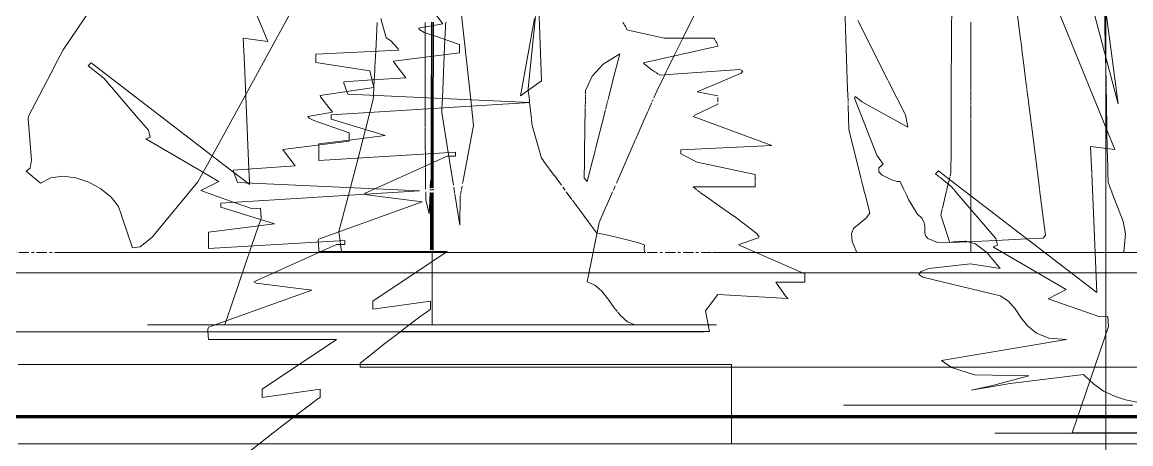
# Model space of a CAD drawing. Header units: inches. Extents: x 8252 to 9002, y -226 to 478.
# Drawn here: x 8540 to 8594, y 22.7 to 43.2 of the extents above; entities that cross this region are included whole.
import ezdxf

# ---------------------------------------------------------------- set-up
doc = ezdxf.new("R2010")
doc.units = ezdxf.units.IN
doc.header["$MEASUREMENT"] = 0
doc.linetypes.add('Grid Line 1_2_', pattern=[0.875, 0.5, -0.125, 0.125, -0.125])
for name, color, linetype, lineweight in [('A-DETL-GENF', 92, 'Continuous', 9), ('A-FLOR', 192, 'Continuous', 18), ('A-FLOR-LEVL-1', 51, 'Grid Line 1_2_', 9), ('C-TOPO', 7, 'Continuous', 9), ('C-TOPO-MAJR', 7, 'Continuous', 80)]:
    doc.layers.add(name, color=color, linetype=linetype, lineweight=lineweight)

# ---------------------------------------------------------------- blocks, each defined once
blk = doc.blocks.new('cathy 26654 - cathy 26654-1391531-Section 18')
at = {"layer": 'A-DETL-GENF'}
for p, q in [((8542.006, 41.868), (8548.323, 51.221)), ((8556.961, 50.752), (8550.903, 39.692)), ((8561.867, 39.431), (8561.347, 44.155)), ((8565.028, 43.494), (8564.667, 39.977)), ((8557.239, 41.795), (8557.313, 43.206)), ((8559.657, 43.202), (8559.657, 43.006)), ((8559.657, 42.985), (8559.657, 42.72)), ((8559.657, 42.701), (8559.657, 41.51)), ((8559.954, 42.598), (8559.955, 42.968)), ((8559.955, 43.035), (8559.956, 43.213)), ((8559.955, 42.987), (8559.955, 43.035)), ((8559.99, 43.215), (8559.991, 43.04)), ((8559.991, 43.04), (8559.991, 42.594)), ((8560.052, 42.564), (8560.054, 43.051)), ((8560.054, 43.051), (8560.054, 43.215)), ((8560.64, 42.976), (8560.613, 42.368)), ((8560.646, 43.12), (8560.64, 42.99)), ((8560.647, 43.135), (8560.674, 43.215)), ((8559.951, 41.546), (8559.953, 42.328)), ((8559.953, 42.328), (8559.954, 42.593)), ((8559.991, 42.585), (8559.992, 41.571)), ((8560.049, 41.559), (8560.052, 42.558)), ((8560.613, 42.368), (8560.581, 41.625)), ((8541.592, 41.073), (8542.006, 41.868)), ((8557.198, 41.023), (8557.239, 41.795)), ((8560.581, 41.611), (8560.489, 39.494)), ((8540.323, 38.636), (8541.585, 41.059)), ((8559.657, 41.51), (8559.657, 41.111)), ((8559.657, 41.094), (8559.657, 39.531)), ((8559.948, 40.276), (8559.95, 41.084)), ((8559.95, 41.095), (8559.951, 41.546)), ((8559.992, 41.551), (8559.992, 41.103)), ((8559.992, 41.095), (8559.993, 39.516)), ((8560.043, 39.514), (8560.049, 41.559)), ((8557.166, 40.406), (8557.189, 40.84)), ((8557.19, 40.861), (8557.197, 40.999)), ((8557.126, 39.646), (8557.146, 40.031)), ((8557.148, 40.064), (8557.166, 40.406)), ((8559.946, 39.518), (8559.948, 40.26)), ((8564.667, 39.977), (8564.676, 39.89)), ((8550.903, 39.692), (8549.269, 36.708)), ((8556.952, 38.813), (8557.115, 39.443)), ((8557.115, 39.443), (8557.126, 39.646)), ((8559.657, 39.531), (8559.657, 38.982)), ((8559.945, 39), (8559.946, 39.518)), ((8559.993, 39.516), (8559.993, 39.003)), ((8560.042, 39.039), (8560.043, 39.514)), ((8560.489, 39.494), (8560.469, 39.032)), ((8564.676, 39.89), (8564.726, 39.43)), ((8559.657, 38.961), (8559.657, 38.079)), ((8559.943, 38.174), (8559.945, 38.9)), ((8559.945, 38.907), (8559.945, 39)), ((8559.993, 39.003), (8559.994, 38.174)), ((8560.035, 36.816), (8560.042, 39.006)), ((8560.042, 39.006), (8560.042, 39.033)), ((8560.469, 39.025), (8560.459, 38.809)), ((8561.901, 39.122), (8561.867, 39.431)), ((8562.005, 38.185), (8561.901, 39.122)), ((8564.726, 39.427), (8564.737, 39.327)), ((8564.741, 39.294), (8564.826, 38.507)), ((8540.299, 38.5), (8540.323, 38.636)), ((8540.471, 36.497), (8540.299, 38.5)), ((8556.737, 37.983), (8556.952, 38.813)), ((8560.459, 38.809), (8560.772, 36.861)), ((8564.829, 38.478), (8564.861, 38.183)), ((8556.625, 37.554), (8556.737, 37.983)), ((8559.657, 38.058), (8559.657, 37.058)), ((8559.945, 36.811), (8559.943, 38.174)), ((8559.994, 38.174), (8559.99, 36.813)), ((8561.497, 35.505), (8562.005, 38.185)), ((8564.861, 38.183), (8565.32, 36.585)), ((8556.377, 36.594), (8556.625, 37.554)), ((8559.657, 37.058), (8559.658, 36.793)), ((8559.658, 36.793), (8559.66, 36.204)), ((8559.945, 36.332), (8559.945, 36.811)), ((8559.99, 36.813), (8559.989, 36.352)), ((8560.034, 36.372), (8560.035, 36.816)), ((8560.772, 36.861), (8560.8, 36.681)), ((8540.398, 36.11), (8540.471, 36.497)), ((8549.037, 36.286), (8548.831, 35.909)), ((8549.269, 36.708), (8549.038, 36.286)), ((8556.003, 35.153), (8556.377, 36.594)), ((8559.66, 36.204), (8559.66, 36.173)), ((8559.946, 35.874), (8559.945, 36.332)), ((8559.989, 36.331), (8559.986, 35.147)), ((8560.031, 35.551), (8560.034, 36.352)), ((8560.8, 36.681), (8560.885, 36.152)), ((8565.32, 36.585), (8565.429, 36.437)), ((8565.438, 36.425), (8565.94, 35.744)), ((8540.207, 35.96), (8540.398, 36.11)), ((8540.905, 35.378), (8540.207, 35.96)), ((8541.995, 35.716), (8541.404, 35.639)), ((8542.63, 35.633), (8541.995, 35.716)), ((8548.831, 35.909), (8548.576, 35.444)), ((8559.661, 36.139), (8559.661, 35.906)), ((8559.662, 35.899), (8559.669, 35.251)), ((8559.947, 35.138), (8559.946, 35.871)), ((8560.886, 36.148), (8561.007, 35.389)), ((8565.945, 35.738), (8566.291, 35.268)), ((8541.404, 35.639), (8540.905, 35.378)), ((8543.264, 35.417), (8542.63, 35.633)), ((8543.852, 35.096), (8543.264, 35.417)), ((8548.568, 35.429), (8546.355, 32.744)), ((8555.908, 34.784), (8556.003, 35.153)), ((8559.669, 35.242), (8559.671, 35.073)), ((8559.898, 35.127), (8559.91, 35.494)), ((8559.91, 35.494), (8559.909, 35.129)), ((8560.031, 35.372), (8560.031, 35.548)), ((8560.032, 35.158), (8560.031, 35.372)), ((8560.032, 35.134), (8560.032, 35.157)), ((8561.009, 35.38), (8561.025, 35.28)), ((8561.041, 35.18), (8561.053, 35.106)), ((8561.417, 35.08), (8561.444, 35.223)), ((8561.469, 35.355), (8561.48, 35.415)), ((8561.482, 35.425), (8561.496, 35.5)), ((8566.355, 35.181), (8566.472, 35.022)), ((8544.347, 34.694), (8543.852, 35.096)), ((8544.704, 34.24), (8544.347, 34.694)), ((8555.448, 33.013), (8555.907, 34.783)), ((8559.674, 34.95), (8559.688, 34.563)), ((8559.867, 34.128), (8559.891, 34.914)), ((8559.895, 35.029), (8559.896, 35.057)), ((8559.908, 34.912), (8559.906, 33.798)), ((8559.909, 35.059), (8559.909, 35.03)), ((8559.947, 35.032), (8559.947, 35.063)), ((8559.949, 33.798), (8559.947, 34.905)), ((8559.985, 34.899), (8559.983, 34.032)), ((8559.986, 35.067), (8559.986, 35.034)), ((8560.032, 35.036), (8560.032, 35.072)), ((8560.032, 34.9), (8560.032, 34.923)), ((8560.035, 33.798), (8560.032, 34.891)), ((8561.055, 35.091), (8561.059, 35.066)), ((8561.063, 35.044), (8561.069, 35.006)), ((8561.071, 34.991), (8561.085, 34.903)), ((8561.086, 34.899), (8561.092, 34.86)), ((8561.097, 34.83), (8561.339, 33.32)), ((8561.339, 33.32), (8561.351, 34.733)), ((8561.351, 34.733), (8561.365, 34.804)), ((8561.371, 34.838), (8561.379, 34.881)), ((8561.38, 34.887), (8561.399, 34.989)), ((8561.403, 35.007), (8561.412, 35.053)), ((8566.526, 34.948), (8566.797, 34.581)), ((8544.851, 33.805), (8544.704, 34.24)), ((8559.688, 34.563), (8559.838, 33.884)), ((8559.838, 33.884), (8559.867, 34.126)), ((8566.828, 34.539), (8566.941, 34.386)), ((8566.952, 34.371), (8567.04, 34.251)), ((8567.043, 34.247), (8567.374, 33.798)), ((8545.391, 32.215), (8544.853, 33.798)), ((8559.906, 33.797), (8559.903, 32.125)), ((8559.951, 32.121), (8559.949, 33.795)), ((8559.983, 33.794), (8559.98, 32.318)), ((8559.983, 34.032), (8559.983, 33.798)), ((8560.038, 32.736), (8560.035, 33.791)), ((8567.382, 33.787), (8567.616, 33.469)), ((8555.45, 33.002), (8555.504, 32.568)), ((8567.627, 33.454), (8568.01, 32.935)), ((8546.355, 32.744), (8545.761, 32.265)), ((8555.506, 32.551), (8555.527, 32.381)), ((8560.038, 32.701), (8560.038, 32.736)), ((8560.039, 32.635), (8560.038, 32.701)), ((8560.04, 32.545), (8560.039, 32.635)), ((8560.04, 32.432), (8560.04, 32.545)), ((8560.041, 32.301), (8560.04, 32.432)), ((8568.021, 32.933), (8568.153, 32.92)), ((8568.153, 32.92), (8568.471, 32.855)), ((8568.471, 32.855), (8568.897, 32.758)), ((8568.897, 32.758), (8569.364, 32.642)), ((8569.364, 32.642), (8569.805, 32.525)), ((8569.805, 32.525), (8570.151, 32.424)), ((8570.151, 32.424), (8570.337, 32.353)), ((8541.921, 32), (8542.24, 32)), ((8542.354, 32), (8541.921, 32)), ((8542.24, 32), (8543.26, 32)), ((8543.479, 32), (8542.354, 32)), ((8543.26, 32), (8544.896, 32)), ((8545.207, 32), (8543.479, 32)), ((8544.896, 32), (8547.063, 32)), ((8547.451, 32), (8545.207, 32)), ((8545.761, 32.265), (8545.391, 32.215)), ((8547.063, 32), (8549.678, 32)), ((8550.124, 32), (8547.451, 32)), ((8549.678, 32), (8551.089, 32)), ((8551.089, 32), (8550.124, 32)), ((8551.089, 32), (8552.655, 32)), ((8553.139, 32), (8551.089, 32)), ((8552.655, 32), (8554.489, 32)), ((8554.489, 32), (8553.139, 32)), ((8554.489, 32), (8555.462, 32)), ((8555.462, 32), (8554.489, 32)), ((8555.47, 32), (8555.575, 32)), ((8556.409, 32), (8555.47, 32)), ((8555.529, 32.366), (8555.569, 32.05)), ((8555.569, 32.046), (8555.575, 32)), ((8555.575, 32), (8555.911, 32)), ((8559.982, 32), (8555.575, 32)), ((8555.911, 32), (8559.903, 32)), ((8556.409, 32), (8560.65, 32)), ((8559.903, 32.046), (8559.903, 32)), ((8559.903, 32), (8559.951, 32)), ((8559.903, 32), (8559.951, 32)), ((8559.951, 32), (8559.951, 32.044)), ((8559.951, 32), (8559.982, 32)), ((8559.98, 32.318), (8559.981, 32.118)), ((8559.982, 32.038), (8559.982, 32)), ((8559.982, 32), (8560.039, 32)), ((8560.039, 32), (8559.982, 32)), ((8560.039, 32), (8559.982, 32)), ((8560.039, 32), (8560.039, 32.027)), ((8560.039, 32), (8560.65, 32)), ((8560.65, 32), (8560.039, 32)), ((8560.04, 32.156), (8560.041, 32.301)), ((8560.04, 32.112), (8560.04, 32.156)), ((8560.65, 32), (8567.834, 32)), ((8567.834, 32), (8560.65, 32)), ((8560.65, 32), (8567.386, 32)), ((8567.386, 32), (8567.834, 32)), ((8567.834, 32), (8570.33, 32)), ((8567.834, 32), (8570.33, 32)), ((8570.33, 32), (8567.834, 32)), ((8570.329, 32.282), (8570.328, 32.235)), ((8570.328, 32.235), (8570.328, 32.181)), ((8570.328, 32.181), (8570.328, 32.123)), ((8570.328, 32.123), (8570.329, 32.062)), ((8570.332, 32.322), (8570.329, 32.282)), ((8570.329, 32.062), (8570.33, 32)), ((8570.33, 32), (8570.399, 32)), ((8570.33, 32), (8570.399, 32)), ((8570.337, 32.353), (8570.332, 32.322))]:
    blk.add_line(p, q, dxfattribs=at)
blk = doc.blocks.new('jay 23630 - jay 23630-1391547-Section 18')
at = {"layer": 'A-DETL-GENF'}
for p, q in [((8580.125, 42.942), (8579.857, 50.53)), ((8592.745, 44.343), (8592.773, 42.925)), ((8585.312, 44.125), (8585.303, 42.558)), ((8588.66, 42.393), (8588.448, 44.058)), ((8580.232, 39.918), (8580.127, 42.908)), ((8586.241, 43.215), (8586.241, 39.887)), ((8586.241, 43.215), (8586.241, 39.887)), ((8592.773, 42.914), (8592.8, 41.542)), ((8585.303, 42.555), (8585.287, 39.861)), ((8588.686, 42.191), (8588.66, 42.391)), ((8588.716, 41.953), (8588.688, 42.172)), ((8588.724, 41.89), (8588.716, 41.953)), ((8588.852, 40.881), (8588.726, 41.872)), ((8592.8, 41.542), (8592.825, 40.299)), ((8588.889, 40.592), (8588.855, 40.861)), ((8588.939, 40.197), (8588.89, 40.581)), ((8588.965, 39.997), (8588.94, 40.195)), ((8588.969, 39.962), (8588.966, 39.985)), ((8592.825, 40.282), (8592.829, 40.067)), ((8592.83, 40.026), (8592.843, 39.385)), ((8580.239, 39.723), (8580.233, 39.897)), ((8580.253, 39.347), (8580.24, 39.701)), ((8585.287, 39.831), (8585.285, 39.365)), ((8586.241, 39.856), (8586.241, 39.382)), ((8586.241, 39.856), (8586.241, 39.382)), ((8589.044, 39.373), (8588.974, 39.927)), ((8580.256, 39.249), (8580.254, 39.296)), ((8580.282, 38.522), (8580.258, 39.195)), ((8585.284, 39.185), (8585.278, 38.142)), ((8585.285, 39.347), (8585.284, 39.205)), ((8586.241, 39.35), (8586.241, 39.262)), ((8586.241, 39.35), (8586.241, 39.262)), ((8586.241, 39.256), (8586.241, 39.201)), ((8586.241, 39.256), (8586.241, 39.201)), ((8586.241, 39.179), (8586.241, 38.507)), ((8586.241, 39.179), (8586.241, 38.507)), ((8589.05, 39.329), (8589.046, 39.356)), ((8589.193, 38.204), (8589.051, 39.321)), ((8592.843, 39.365), (8592.844, 39.333)), ((8592.844, 39.331), (8592.871, 37.965)), ((8580.298, 38.047), (8580.282, 38.507)), ((8586.241, 38.477), (8586.241, 38.04)), ((8586.241, 38.477), (8586.241, 38.04)), ((8580.303, 37.923), (8580.299, 38.038)), ((8580.749, 36.152), (8580.303, 37.923)), ((8585.278, 38.13), (8585.271, 36.904)), ((8586.241, 38.027), (8586.241, 37.901)), ((8586.241, 38.027), (8586.241, 36.439)), ((8586.241, 37.883), (8586.241, 36.439)), ((8589.453, 36.161), (8589.193, 38.2)), ((8592.871, 37.965), (8592.888, 37.056)), ((8585.271, 36.897), (8585.265, 35.958)), ((8592.888, 37.056), (8592.906, 36.174)), ((8586.241, 36.43), (8586.241, 36.367)), ((8586.241, 36.43), (8586.241, 36.046)), ((8586.241, 36.367), (8586.241, 36.046)), ((8580.891, 35.589), (8580.751, 36.145)), ((8585.215, 35.669), (8585.19, 35.563)), ((8585.265, 35.875), (8585.225, 35.707)), ((8585.265, 35.94), (8585.265, 35.875)), ((8586.241, 36.037), (8586.241, 35.941)), ((8586.241, 36.037), (8586.241, 35.941)), ((8586.241, 35.922), (8586.241, 35.78)), ((8586.241, 35.922), (8586.241, 35.78)), ((8586.241, 35.774), (8586.241, 35.713)), ((8586.241, 35.774), (8586.241, 35.713)), ((8586.241, 35.695), (8586.241, 35.579)), ((8586.241, 35.695), (8586.241, 35.081)), ((8589.457, 36.126), (8589.454, 36.152)), ((8589.499, 35.799), (8589.459, 36.113)), ((8589.589, 35.091), (8589.501, 35.78)), ((8592.906, 36.152), (8592.909, 36.03)), ((8592.909, 36.013), (8592.911, 35.89)), ((8592.912, 35.868), (8592.921, 35.416)), ((8581.023, 35.066), (8580.899, 35.557)), ((8585.133, 35.325), (8585.074, 35.078)), ((8585.19, 35.563), (8585.133, 35.325)), ((8586.241, 35.579), (8586.241, 35.081)), ((8592.921, 35.416), (8593.078, 35.011)), ((8581.064, 34.9), (8581.027, 35.051)), ((8581.31, 33.925), (8581.07, 34.879)), ((8585.054, 34.995), (8584.85, 34.147)), ((8585.069, 35.06), (8585.062, 35.031)), ((8586.241, 35.063), (8586.241, 34.879)), ((8586.241, 35.062), (8586.241, 34.879)), ((8586.241, 34.877), (8586.241, 34.755)), ((8586.241, 34.877), (8586.241, 34.755)), ((8586.241, 34.755), (8586.241, 34.1)), ((8586.241, 34.755), (8586.241, 34.1)), ((8589.83, 33.197), (8589.591, 35.07)), ((8593.085, 34.993), (8593.125, 34.89)), ((8593.128, 34.884), (8593.664, 33.503)), ((8584.845, 34.126), (8584.77, 33.811)), ((8586.241, 34.086), (8586.241, 33.84)), ((8586.241, 34.086), (8586.241, 32.525)), ((8580.526, 33.165), (8581.167, 33.693)), ((8581.177, 33.709), (8581.31, 33.925)), ((8584.77, 33.811), (8585.166, 32.622)), ((8586.241, 33.84), (8586.241, 33.109)), ((8593.664, 33.503), (8593.766, 32.895)), ((8580.419, 32.903), (8580.524, 33.159)), ((8586.241, 33.109), (8586.241, 32.469)), ((8589.875, 32.841), (8589.831, 33.19)), ((8580.452, 32.539), (8580.419, 32.903)), ((8580.453, 32.529), (8580.683, 32)), ((8585.168, 32.616), (8585.211, 32.488)), ((8585.214, 32.477), (8586.066, 32.517)), ((8586.066, 32.517), (8587.473, 32.583)), ((8586.241, 32.517), (8586.241, 32.469)), ((8586.241, 32.469), (8586.241, 32.38)), ((8586.241, 32.469), (8586.241, 32)), ((8587.473, 32.583), (8588.972, 32.654)), ((8588.972, 32.654), (8589.765, 32.692)), ((8589.765, 32.692), (8589.875, 32.841)), ((8593.766, 32.895), (8593.685, 32.013)), ((8573.65, 32), (8575.763, 32)), ((8573.65, 32), (8574.01, 32)), ((8574.01, 32), (8575.034, 32)), ((8575.034, 32), (8575.763, 32)), ((8575.763, 32), (8575.872, 32)), ((8575.763, 32), (8587.02, 32)), ((8587.02, 32), (8580.683, 32)), ((8586.241, 32.362), (8586.241, 32)), ((8587.781, 32), (8587.02, 32)), ((8587.02, 32), (8587.256, 32)), ((8587.781, 32), (8587.256, 32)), ((8589.822, 32), (8587.781, 32)), ((8589.822, 32), (8587.781, 32)), ((8592.289, 32), (8589.822, 32)), ((8592.289, 32), (8589.822, 32)), ((8600.861, 32), (8592.289, 32)), ((8593.684, 32), (8592.289, 32))]:
    blk.add_line(p, q, dxfattribs=at)
blk = doc.blocks.new('lupin 26755 - lupin 26755-V5-Section 18')
at = {"layer": 'A-DETL-GENF'}
for p, q in [((8551.976, 42.28), (8545.553, 58.002)), ((8575.127, 48.415), (8572.203, 42.443)), ((8565.322, 40.352), (8565.174, 44.504)), ((8564.287, 39.626), (8564.973, 43.399)), ((8559.984, 43.214), (8559.984, 43.039)), ((8559.984, 43.039), (8559.984, 43.214)), ((8559.984, 43.039), (8559.984, 43.214)), ((8559.984, 43.039), (8559.984, 43.214)), ((8559.984, 42.594), (8559.984, 43.039)), ((8559.984, 42.594), (8559.984, 43.039)), ((8559.984, 43.039), (8559.984, 42.594)), ((8559.984, 42.594), (8559.984, 43.039)), ((8550.789, 42.428), (8551.976, 42.28)), ((8550.841, 41.177), (8550.789, 42.428)), ((8559.984, 42.587), (8559.984, 41.55)), ((8559.984, 41.55), (8559.984, 42.587)), ((8559.984, 41.55), (8559.984, 42.587)), ((8559.984, 42.28), (8559.984, 42.587)), ((8559.984, 42.428), (8559.984, 42.336)), ((8559.984, 41.55), (8559.984, 42.428)), ((8559.984, 42.336), (8559.984, 42.28)), ((8572.203, 42.443), (8571.783, 41.584)), ((8559.984, 41.55), (8559.984, 41.673)), ((8559.984, 41.55), (8559.984, 41.673)), ((8568.327, 41.166), (8569.128, 41.673)), ((8568.766, 40.252), (8569.128, 41.673)), ((8543.226, 41.094), (8543.374, 41.242)), ((8543.987, 40.484), (8543.226, 41.094)), ((8543.374, 41.242), (8550.324, 35.896)), ((8551.055, 36.058), (8550.841, 41.175)), ((8559.984, 41.099), (8559.984, 41.55)), ((8559.984, 41.099), (8559.984, 41.55)), ((8559.984, 41.55), (8559.984, 41.099)), ((8559.984, 41.166), (8559.984, 41.55)), ((8559.984, 41.099), (8559.984, 41.55)), ((8559.984, 39.517), (8559.984, 41.55)), ((8559.984, 41.242), (8559.984, 39.517)), ((8559.984, 41.099), (8559.984, 41.242)), ((8559.984, 41.162), (8559.984, 41.099)), ((8559.984, 39.611), (8559.984, 41.095)), ((8559.984, 40.352), (8559.984, 41.095)), ((8559.984, 41.095), (8559.984, 39.852)), ((8559.984, 41.095), (8559.984, 40.583)), ((8559.984, 39.517), (8559.984, 41.095)), ((8559.984, 40.484), (8559.984, 41.094)), ((8568.327, 41.166), (8567.787, 40.583)), ((8571.773, 41.564), (8571.441, 40.885)), ((8559.984, 40.583), (8559.984, 39.898)), ((8567.787, 40.583), (8567.487, 39.948)), ((8571.324, 40.646), (8570.935, 39.852)), ((8571.429, 40.861), (8571.324, 40.646)), ((8545.686, 38.507), (8543.987, 40.484)), ((8559.984, 39.517), (8559.984, 40.484)), ((8559.984, 39.611), (8559.984, 40.352)), ((8564.296, 39.619), (8565.322, 40.352)), ((8568.562, 39.447), (8568.764, 40.242)), ((8559.984, 39.898), (8559.984, 39.517)), ((8559.984, 39.852), (8559.984, 39.517)), ((8559.984, 39.002), (8559.984, 39.517)), ((8559.984, 39.517), (8559.984, 39.002)), ((8559.984, 39.517), (8559.984, 39.002)), ((8559.984, 39.002), (8559.984, 39.517)), ((8559.984, 39.517), (8559.984, 39.002)), ((8559.984, 39.002), (8559.984, 39.517)), ((8567.458, 39.591), (8567.456, 39.404)), ((8567.46, 39.674), (8567.459, 39.627)), ((8567.463, 39.898), (8567.46, 39.729)), ((8567.483, 39.942), (8567.463, 39.898)), ((8570.761, 39.455), (8570.7, 39.318)), ((8570.935, 39.852), (8570.795, 39.533)), ((8559.984, 39.002), (8559.984, 36.813)), ((8559.984, 39.002), (8559.984, 36.813)), ((8559.984, 36.813), (8559.984, 39.002)), ((8559.984, 36.813), (8559.984, 39.002)), ((8559.984, 39.002), (8559.984, 36.813)), ((8559.984, 37.95), (8559.984, 39.002)), ((8567.45, 39.035), (8567.418, 36.908)), ((8567.452, 39.14), (8567.451, 39.081)), ((8567.454, 39.285), (8567.452, 39.148)), ((8567.455, 39.37), (8567.454, 39.308)), ((8567.454, 39.308), (8567.454, 39.285)), ((8568.387, 38.759), (8568.432, 38.938)), ((8568.448, 39), (8568.468, 39.08)), ((8568.471, 39.09), (8568.519, 39.279)), ((8568.527, 39.311), (8568.549, 39.398)), ((8570.542, 38.957), (8570.488, 38.834)), ((8570.678, 39.267), (8570.549, 38.973)), ((8546.164, 37.95), (8545.699, 38.491)), ((8567.951, 37.047), (8568.384, 38.75)), ((8570.484, 38.824), (8569.901, 37.496)), ((8546.246, 37.618), (8546.164, 37.95)), ((8559.984, 37.618), (8559.984, 37.95)), ((8546.044, 37.535), (8546.246, 37.618)), ((8549.603, 35.458), (8546.044, 37.535)), ((8559.984, 37.535), (8559.984, 37.618)), ((8559.984, 36.813), (8559.984, 37.535)), ((8569.889, 37.47), (8568.968, 35.371)), ((8559.984, 36.35), (8559.984, 36.813)), ((8559.984, 36.813), (8559.984, 36.35)), ((8559.984, 36.813), (8559.984, 36.35)), ((8559.984, 36.35), (8559.984, 36.813)), ((8559.984, 36.813), (8559.984, 36.35)), ((8559.984, 36.35), (8559.984, 36.813)), ((8567.418, 36.89), (8567.407, 36.171)), ((8567.724, 36.153), (8567.942, 37.013)), ((8559.984, 36.328), (8559.984, 35.147)), ((8559.984, 36.328), (8559.984, 35.607)), ((8559.984, 35.458), (8559.984, 36.328)), ((8559.984, 35.31), (8559.984, 36.328)), ((8559.984, 36.328), (8559.984, 35.31)), ((8559.984, 35.458), (8559.984, 36.328)), ((8550.324, 35.896), (8550.839, 35.5)), ((8551.083, 35.377), (8551.055, 36.058)), ((8567.403, 35.91), (8567.399, 35.62)), ((8567.406, 36.101), (8567.403, 35.917)), ((8567.407, 36.152), (8567.406, 36.109)), ((8567.547, 35.458), (8567.656, 35.886)), ((8567.657, 35.89), (8567.701, 36.065)), ((8567.705, 36.079), (8567.723, 36.152)), ((8548.713, 35.013), (8549.603, 35.458)), ((8550.841, 35.498), (8550.994, 35.381)), ((8550.994, 35.381), (8551.086, 35.31)), ((8551.086, 35.31), (8551.083, 35.377)), ((8559.984, 35.607), (8559.984, 35.458)), ((8559.984, 35.147), (8559.984, 35.458)), ((8567.399, 35.607), (8567.547, 35.458)), ((8568.914, 35.247), (8568.818, 35.029)), ((8550.347, 34.437), (8548.713, 35.013)), ((8559.984, 35.067), (8559.984, 35.034)), ((8559.984, 35.034), (8559.984, 35.067)), ((8559.984, 34.899), (8559.984, 33.798)), ((8559.984, 34.124), (8559.984, 34.899)), ((8568.782, 34.948), (8568.481, 34.261)), ((8551.234, 34.124), (8550.347, 34.437)), ((8551.627, 34.148), (8551.234, 34.124)), ((8551.657, 33.66), (8551.627, 34.148)), ((8559.984, 33.66), (8559.984, 34.148)), ((8559.984, 34.148), (8559.984, 34.124)), ((8568.474, 34.245), (8568.124, 33.448)), ((8551.531, 33.291), (8551.636, 33.597)), ((8551.636, 33.597), (8551.657, 33.66)), ((8559.984, 33.794), (8559.984, 33.448)), ((8559.984, 33.284), (8559.984, 33.66)), ((8551.194, 32.307), (8551.531, 33.291)), ((8559.984, 33.448), (8559.984, 32.117)), ((8559.984, 32.117), (8559.984, 33.284)), ((8568.124, 33.448), (8567.547, 30.565)), ((8549.946, 28.66), (8551.194, 32.307)), ((8559.984, 31.556), (8559.984, 32.046)), ((8559.984, 32.038), (8559.984, 31.556)), ((8559.984, 31.556), (8559.984, 30.565)), ((8559.984, 28.48), (8559.984, 31.556)), ((8559.984, 30.565), (8559.984, 30.409)), ((8559.984, 30.409), (8559.984, 30.109)), ((8567.547, 30.565), (8567.923, 30.409)), ((8567.923, 30.409), (8568.256, 30.109)), ((8559.984, 30.109), (8559.984, 29.721)), ((8559.984, 29.721), (8559.984, 29.455)), ((8568.256, 30.109), (8568.552, 29.735)), ((8568.564, 29.721), (8568.863, 29.304)), ((8559.984, 29.438), (8559.984, 29.391)), ((8559.984, 29.375), (8559.984, 29.323)), ((8559.984, 29.304), (8559.984, 29.243)), ((8559.984, 29.224), (8559.984, 29.159)), ((8568.863, 29.304), (8568.909, 29.247)), ((8568.926, 29.225), (8569.007, 29.123)), ((8549.885, 28.48), (8549.946, 28.66)), ((8559.984, 29.151), (8559.984, 29.089)), ((8559.984, 29.079), (8559.984, 28.919)), ((8559.984, 28.917), (8559.984, 28.825)), ((8569.034, 29.089), (8569.17, 28.919)), ((8569.171, 28.917), (8569.505, 28.616)), ((8546.127, 28.461), (8546.494, 28.461)), ((8546.494, 28.461), (8547.537, 28.461)), ((8547.537, 28.461), (8549.041, 28.461)), ((8549.041, 28.461), (8549.174, 28.461)), ((8549.174, 28.461), (8549.394, 28.461)), ((8549.394, 28.461), (8551.32, 28.461)), ((8558.877, 28.471), (8549.885, 28.48)), ((8551.32, 28.461), (8553.893, 28.461)), ((8553.893, 28.461), (8556.809, 28.461)), ((8556.809, 28.461), (8558.863, 28.461)), ((8558.863, 28.461), (8559.984, 28.461)), ((8569.881, 28.461), (8558.877, 28.471)), ((8559.984, 28.461), (8559.984, 28.48)), ((8559.984, 28.461), (8563.159, 28.461)), ((8563.159, 28.461), (8566.074, 28.461)), ((8566.074, 28.461), (8568.647, 28.461)), ((8568.647, 28.461), (8570.794, 28.461)), ((8569.505, 28.616), (8569.881, 28.461)), ((8570.794, 28.461), (8570.926, 28.461)), ((8570.926, 28.461), (8572.43, 28.461)), ((8572.43, 28.461), (8573.446, 28.461)), ((8573.446, 28.461), (8573.474, 28.461)), ((8573.474, 28.461), (8573.84, 28.461))]:
    blk.add_line(p, q, dxfattribs=at)
blk = doc.blocks.new('hydrangea 26752 - hydrangea 26752-V6-Section 18')
at = {"layer": 'A-DETL-GENF'}
for p, q in [((8580.728, 43.296), (8582.201, 40.382)), ((8582.212, 40.361), (8583.053, 38.697)), ((8580.609, 39.591), (8580.562, 39.518)), ((8580.562, 39.518), (8581.663, 36.741)), ((8580.937, 39.331), (8580.609, 39.591)), ((8583.169, 38.105), (8580.956, 39.316)), ((8583.053, 38.697), (8583.169, 38.105)), ((8581.663, 36.741), (8581.969, 36.301)), ((8581.969, 36.301), (8581.762, 36.113)), ((8581.762, 36.113), (8581.762, 35.931)), ((8581.762, 35.931), (8581.911, 35.763)), ((8581.911, 35.763), (8582.414, 35.514)), ((8582.414, 35.514), (8582.648, 35.454)), ((8582.648, 35.454), (8582.792, 35.449)), ((8582.792, 35.449), (8582.898, 35.225)), ((8582.898, 35.225), (8582.969, 35.072)), ((8582.977, 35.055), (8582.989, 35.028)), ((8583.005, 34.995), (8583.098, 34.797)), ((8583.098, 34.797), (8583.205, 34.581)), ((8583.205, 34.581), (8583.326, 34.357)), ((8583.326, 34.357), (8583.47, 34.117)), ((8583.47, 34.117), (8583.642, 33.856)), ((8583.642, 33.856), (8583.845, 33.673)), ((8583.845, 33.673), (8583.951, 33.481)), ((8583.951, 33.481), (8583.991, 33.289)), ((8583.991, 33.289), (8583.998, 33.104)), ((8583.998, 33.104), (8584.003, 32.957)), ((8584.003, 32.936), (8584.04, 32.792)), ((8584.04, 32.792), (8584.138, 32.68)), ((8584.138, 32.68), (8584.616, 32.48)), ((8584.616, 32.48), (8585.064, 32.468)), ((8585.064, 32.468), (8585.504, 32.527)), ((8585.504, 32.527), (8585.962, 32.546)), ((8585.978, 32.541), (8586.459, 32.408)), ((8586.459, 32.408), (8587.02, 32.001)), ((8587.02, 32.001), (8587.668, 31.209)), ((8586.215, 31.444), (8584.187, 31.214)), ((8587.668, 31.209), (8586.215, 31.444)), ((8583.812, 31.065), (8583.697, 30.915)), ((8583.697, 30.915), (8583.897, 30.797)), ((8584.187, 31.214), (8583.812, 31.065)), ((8583.897, 30.797), (8587.668, 29.886)), ((8587.668, 29.886), (8588.08, 29.623)), ((8588.08, 29.623), (8588.393, 29.253)), ((8588.393, 29.253), (8588.677, 28.832)), ((8588.677, 28.832), (8589, 28.416)), ((8589, 28.416), (8589.433, 28.061)), ((8590.903, 27.753), (8584.8, 26.724)), ((8589.433, 28.061), (8590.044, 27.821)), ((8590.044, 27.821), (8590.903, 27.753)), ((8584.8, 26.724), (8585.294, 26.391)), ((8585.294, 26.391), (8586.415, 26.035)), ((8586.415, 26.035), (8589.065, 25.989)), ((8589.065, 25.989), (8587.231, 25.504)), ((8588.148, 25.611), (8591.727, 26.055)), ((8591.727, 26.055), (8592.04, 25.753)), ((8586.779, 25.401), (8586.271, 25.29)), ((8586.534, 25.328), (8587.207, 25.446)), ((8587.231, 25.504), (8586.779, 25.401)), ((8587.207, 25.446), (8588.148, 25.611)), ((8592.04, 25.753), (8592.207, 25.592)), ((8592.207, 25.592), (8592.709, 25.243)), ((8586.271, 25.29), (8586.534, 25.328)), ((8592.709, 25.243), (8593.231, 24.991)), ((8593.231, 24.991), (8593.769, 24.817)), ((8580.031, 24.562), (8580.515, 24.562)), ((8580.515, 24.562), (8581.893, 24.562)), ((8581.893, 24.562), (8584.054, 24.562)), ((8584.054, 24.562), (8586.889, 24.562)), ((8586.889, 24.562), (8590.286, 24.562)), ((8590.286, 24.562), (8591.633, 24.562)), ((8591.633, 24.562), (8594.137, 24.562)), ((8593.769, 24.817), (8594.318, 24.7))]:
    blk.add_line(p, q, dxfattribs=at)
blk = doc.blocks.new('fountain grass 26747 - fountain grass 26747-1770214-Section 18')
at = {"layer": 'A-DETL-GENF'}
for p, q in [((8560.518, 43.128), (8560.104, 43.664)), ((8559.309, 42.927), (8560.518, 43.128)), ((8559.389, 42.844), (8559.337, 42.898)), ((8559.602, 42.72), (8559.389, 42.844)), ((8560.085, 42.552), (8559.602, 42.72)), ((8561.324, 42.121), (8560.098, 42.548)), ((8558.1, 41.315), (8561.324, 41.718)), ((8561.324, 41.718), (8561.324, 42.121)), ((8558.126, 41.259), (8558.1, 41.315)), ((8558.704, 40.509), (8558.126, 41.259)), ((8555.682, 40.307), (8557.059, 40.399)), ((8555.693, 40.236), (8555.682, 40.307)), ((8555.836, 39.836), (8555.693, 40.236)), ((8557.059, 40.399), (8558.704, 40.509)), ((8555.883, 39.703), (8555.836, 39.836)), ((8564.749, 39.3), (8555.883, 39.703)), ((8555.077, 38.695), (8564.749, 39.3)), ((8555.077, 38.494), (8555.077, 38.695)), ((8557.697, 37.688), (8555.077, 38.494)), ((8554.473, 37.285), (8555.94, 37.469)), ((8554.473, 37.235), (8554.473, 37.285)), ((8555.94, 37.469), (8557.697, 37.688)), ((8554.473, 36.479), (8554.473, 37.235)), ((8561.122, 36.882), (8554.473, 36.479)), ((8561.122, 36.681), (8561.122, 36.882)), ((8557.204, 35.099), (8560.719, 36.681)), ((8560.719, 36.681), (8561.122, 36.681)), ((8556.689, 34.867), (8557.204, 35.099)), ((8556.744, 34.837), (8556.689, 34.867)), ((8556.803, 34.803), (8556.744, 34.837)), ((8559.51, 34.464), (8556.803, 34.803)), ((8554.493, 32.658), (8559.51, 34.464)), ((8554.442, 32.542), (8554.451, 32.621)), ((8554.443, 32.504), (8554.442, 32.542)), ((8554.444, 32.433), (8554.443, 32.504)), ((8554.451, 32.311), (8554.444, 32.433)), ((8554.451, 32.621), (8554.473, 32.651)), ((8554.461, 32.194), (8554.451, 32.311)), ((8554.469, 32.1), (8554.461, 32.194)), ((8554.473, 32.046), (8554.469, 32.1)), ((8554.592, 32.046), (8554.473, 32.046)), ((8560.719, 32.046), (8554.592, 32.046)), ((8557.092, 29.628), (8560.719, 32.046)), ((8557.092, 29.225), (8557.092, 29.628)), ((8559.913, 29.628), (8557.092, 29.225)), ((8559.758, 29.126), (8559.913, 29.225)), ((8559.913, 29.225), (8559.913, 29.628)), ((8558.873, 28.468), (8559.391, 28.858)), ((8559.391, 28.858), (8559.758, 29.126)), ((8558.263, 28.002), (8558.873, 28.468)), ((8557.623, 27.505), (8558.263, 28.002)), ((8556.488, 26.606), (8557.011, 27.025)), ((8557.011, 27.025), (8557.623, 27.505)), ((8556.488, 26.404), (8556.488, 26.606)), ((8585.269, 26.407), (8556.488, 26.404)), ((8559.469, 26.404), (8560.497, 26.404)), ((8560.497, 26.404), (8563.422, 26.404)), ((8563.422, 26.404), (8568.012, 26.404)), ((8568.012, 26.404), (8574.032, 26.404)), ((8574.032, 26.404), (8581.248, 26.404)), ((8581.248, 26.404), (8585.273, 26.404)), ((8592.264, 26.408), (8585.269, 26.407)), ((8585.273, 26.404), (8589.425, 26.404)), ((8589.425, 26.404), (8592.263, 26.404)), ((8592.263, 26.404), (8592.494, 26.404)), ((8592.495, 26.408), (8592.264, 26.408)), ((8604.843, 26.409), (8592.496, 26.408)), ((8592.496, 26.404), (8598.329, 26.404))]:
    blk.add_line(p, q, dxfattribs=at)
blk = doc.blocks.new('fountain grass 26747 - fountain grass 26747-V9-Section 18')
at = {"layer": 'A-DETL-GENF'}
for p, q in [((8569.28, 43.194), (8569.326, 43.129)), ((8569.326, 43.129), (8569.345, 43.099)), ((8569.354, 43.084), (8569.407, 43.001)), ((8569.407, 43.001), (8569.461, 42.902)), ((8569.461, 42.902), (8569.481, 42.846)), ((8569.481, 42.846), (8569.623, 42.806)), ((8569.623, 42.806), (8571.294, 42.443)), ((8571.294, 42.443), (8573.712, 42.443)), ((8573.712, 42.443), (8573.743, 42.403)), ((8573.743, 42.403), (8573.78, 42.345)), ((8573.78, 42.345), (8573.818, 42.277)), ((8573.818, 42.277), (8573.854, 42.206)), ((8573.854, 42.206), (8573.885, 42.138)), ((8573.885, 42.138), (8573.906, 42.081)), ((8573.914, 42.04), (8570.287, 41.234)), ((8573.906, 42.081), (8573.914, 42.04)), ((8570.287, 41.234), (8570.321, 41.186)), ((8570.321, 41.186), (8570.411, 41.107)), ((8570.411, 41.107), (8570.54, 41.009)), ((8570.54, 41.009), (8570.691, 40.901)), ((8570.691, 40.901), (8570.845, 40.795)), ((8570.845, 40.795), (8570.901, 40.757)), ((8570.916, 40.747), (8570.985, 40.701)), ((8570.985, 40.701), (8571.093, 40.63)), ((8571.093, 40.63), (8571.741, 40.675)), ((8571.741, 40.675), (8574.985, 40.912)), ((8575.02, 40.717), (8572.906, 39.824)), ((8574.985, 40.912), (8575.122, 40.831)), ((8575.122, 40.831), (8575.023, 40.718)), ((8572.906, 39.824), (8573.914, 39.622)), ((8573.914, 39.537), (8573.914, 39.328)), ((8573.914, 39.219), (8572.754, 38.666)), ((8573.914, 39.248), (8573.914, 39.219)), ((8572.727, 38.638), (8572.705, 38.615)), ((8572.705, 38.615), (8576.533, 37.204)), ((8576.533, 37.204), (8572.1, 37.003)), ((8572.1, 37.003), (8572.1, 36.801)), ((8572.1, 36.801), (8572.906, 36.398)), ((8572.906, 36.398), (8575.727, 35.794)), ((8575.727, 35.794), (8575.727, 35.448)), ((8572.705, 35.189), (8572.886, 35.042)), ((8575.727, 35.189), (8572.705, 35.189)), ((8575.727, 35.424), (8575.727, 35.189)), ((8572.922, 35.016), (8573.032, 34.937)), ((8573.052, 34.924), (8573.354, 34.707)), ((8573.354, 34.707), (8573.992, 34.258)), ((8573.992, 34.258), (8574.685, 33.767)), ((8574.699, 33.757), (8575.769, 32.951)), ((8575.893, 32.706), (8574.98, 32.405)), ((8575.769, 32.951), (8575.928, 32.771)), ((8575.928, 32.771), (8575.893, 32.706)), ((8574.98, 32.405), (8574.921, 32.368)), ((8574.921, 32.368), (8578.145, 30.958)), ((8578.145, 30.958), (8578.145, 30.555)), ((8576.734, 30.555), (8577.22, 29.853)), ((8578.145, 30.555), (8576.734, 30.555)), ((8573.914, 29.95), (8573.309, 29.145)), ((8577.339, 29.749), (8573.914, 29.95)), ((8577.22, 29.853), (8577.331, 29.756)), ((8573.309, 29.145), (8573.511, 28.137)), ((8549.061, 28.135), (8492.511, 28.129)), ((8534.352, 28.129), (8543.256, 28.129)), ((8543.256, 28.129), (8549.061, 28.129)), ((8558.438, 28.136), (8549.061, 28.135)), ((8549.061, 28.129), (8551.433, 28.129)), ((8551.433, 28.129), (8558.43, 28.129)), ((8558.43, 28.129), (8558.649, 28.129)), ((8573.511, 28.137), (8558.438, 28.136)), ((8558.649, 28.129), (8564.669, 28.129)), ((8564.669, 28.129), (8569.259, 28.129)), ((8569.259, 28.129), (8572.185, 28.129)), ((8572.185, 28.129), (8573.212, 28.129))]:
    blk.add_line(p, q, dxfattribs=at)
blk = doc.blocks.new('lupin 26755 - lupin 26755-1778493-Section 18')
at = {"layer": 'A-DETL-GENF'}
for p, q in [((8593.409, 39.234), (8591.481, 54.064)), ((8593.261, 37.009), (8586.838, 52.732)), ((8590.711, 49.459), (8593.409, 39.234)), ((8592.116, 36.152), (8592.074, 37.158)), ((8592.074, 37.158), (8593.261, 37.009)), ((8584.7, 35.672), (8584.511, 35.823)), ((8584.514, 35.826), (8584.66, 35.971)), ((8584.66, 35.971), (8585.037, 35.681)), ((8585.272, 35.213), (8584.719, 35.656)), ((8585.058, 35.665), (8592.371, 30.039)), ((8592.128, 35.869), (8592.117, 36.147)), ((8592.371, 30.039), (8592.129, 35.848)), ((8585.387, 35.079), (8585.272, 35.213)), ((8585.553, 34.886), (8585.403, 35.061)), ((8587.449, 32.68), (8585.558, 34.88)), ((8587.531, 32.347), (8587.451, 32.67)), ((8587.329, 32.264), (8587.531, 32.347)), ((8590.888, 30.188), (8587.347, 32.253)), ((8589.998, 29.743), (8590.888, 30.188)), ((8592.519, 28.853), (8589.998, 29.743)), ((8592.913, 28.877), (8592.519, 28.853)), ((8592.942, 28.389), (8592.913, 28.877)), ((8591.17, 23.209), (8592.942, 28.389)), ((8587.779, 23.19), (8587.413, 23.19)), ((8587.413, 23.19), (8587.779, 23.19)), ((8588.822, 23.19), (8587.779, 23.19)), ((8587.779, 23.19), (8588.822, 23.19)), ((8590.459, 23.19), (8588.822, 23.19)), ((8588.822, 23.19), (8590.459, 23.19)), ((8592.605, 23.19), (8590.459, 23.19)), ((8590.459, 23.19), (8592.605, 23.19)), ((8611.166, 23.19), (8591.17, 23.209)), ((8595.178, 23.19), (8592.605, 23.19)), ((8592.605, 23.19), (8595.178, 23.19))]:
    blk.add_line(p, q, dxfattribs=at)
blk = doc.blocks.new('fountain grass 26747 - fountain grass 26747-1778495-Section 18')
at = {"layer": 'A-DETL-GENF'}
for p, q in [((8557.754, 42.456), (8557.485, 43.388)), ((8592.814, 43.612), (8592.814, 43.092)), ((8592.814, 42.456), (8592.814, 43.388)), ((8592.814, 43.092), (8592.814, 42.623)), ((8557.962, 42.329), (8557.754, 42.456)), ((8558.335, 41.923), (8557.962, 42.329)), ((8592.814, 42.623), (8592.814, 42.262)), ((8592.814, 42.329), (8592.814, 42.456)), ((8592.814, 41.923), (8592.814, 42.329)), ((8592.814, 42.262), (8592.814, 41.491)), ((8554.328, 41.65), (8558.358, 41.851)), ((8554.328, 41.247), (8554.328, 41.65)), ((8558.358, 41.851), (8558.335, 41.923)), ((8592.814, 41.851), (8592.814, 41.923)), ((8592.814, 41.65), (8592.814, 41.851)), ((8592.814, 41.247), (8592.814, 41.65)), ((8556.948, 40.844), (8554.328, 41.247)), ((8592.814, 41.491), (8592.814, 39.643)), ((8592.814, 40.844), (8592.814, 41.247)), ((8557.149, 40.038), (8556.948, 40.844)), ((8592.814, 40.038), (8592.814, 40.844)), ((8554.53, 39.635), (8557.149, 40.038)), ((8592.814, 39.635), (8592.814, 40.038)), ((8554.556, 39.579), (8554.53, 39.635)), ((8555.134, 38.829), (8554.556, 39.579)), ((8592.814, 39.643), (8592.814, 39.24)), ((8592.814, 39.579), (8592.814, 39.635)), ((8592.814, 38.829), (8592.814, 39.579)), ((8592.814, 39.24), (8592.814, 38.635)), ((8553.925, 38.627), (8555.134, 38.829)), ((8554.005, 38.544), (8553.925, 38.627)), ((8554.219, 38.421), (8554.005, 38.544)), ((8555.94, 37.821), (8554.219, 38.421)), ((8592.814, 38.627), (8592.814, 38.829)), ((8592.814, 38.635), (8592.814, 38.104)), ((8592.814, 38.544), (8592.814, 38.627)), ((8592.814, 38.421), (8592.814, 38.544)), ((8592.814, 37.821), (8592.814, 38.421)), ((8555.94, 37.418), (8555.94, 37.821)), ((8592.814, 38.104), (8592.814, 37.628)), ((8592.814, 37.418), (8592.814, 37.821)), ((8552.717, 37.015), (8555.94, 37.418)), ((8592.814, 37.628), (8592.814, 37.523)), ((8592.814, 37.523), (8592.814, 37.392)), ((8592.814, 37.015), (8592.814, 37.418)), ((8592.814, 37.392), (8592.814, 37.248)), ((8552.743, 36.96), (8552.717, 37.015)), ((8553.321, 36.209), (8552.743, 36.96)), ((8592.814, 37.248), (8592.814, 37.105)), ((8592.814, 37.105), (8592.814, 37.065)), ((8592.814, 37.065), (8592.814, 36.977)), ((8592.814, 36.96), (8592.814, 37.015)), ((8592.814, 36.977), (8592.814, 36.878)), ((8592.814, 36.209), (8592.814, 36.96)), ((8592.814, 36.878), (8592.814, 36.822)), ((8592.814, 36.822), (8592.814, 36.791)), ((8592.814, 36.781), (8592.814, 36.419)), ((8550.299, 36.008), (8553.321, 36.209)), ((8592.814, 36.419), (8592.814, 36.378)), ((8592.814, 36.378), (8592.814, 36.321)), ((8592.814, 36.321), (8592.814, 36.253)), ((8592.814, 36.237), (8592.814, 36.182)), ((8592.814, 36.008), (8592.814, 36.209)), ((8550.31, 35.936), (8550.299, 36.008)), ((8550.5, 35.403), (8550.31, 35.936)), ((8592.814, 36.152), (8592.814, 36.114)), ((8592.814, 36.099), (8592.814, 36.056)), ((8592.814, 36.056), (8592.814, 36.027)), ((8592.814, 36.016), (8592.814, 35.887)), ((8592.814, 35.936), (8592.814, 36.008)), ((8592.814, 35.403), (8592.814, 35.936)), ((8592.814, 35.866), (8592.814, 35.21)), ((8559.366, 35), (8550.5, 35.403)), ((8592.814, 35), (8592.814, 35.403)), ((8592.814, 35.21), (8592.814, 35.162)), ((8592.814, 35.162), (8592.814, 35.101)), ((8549.694, 34.396), (8559.366, 35)), ((8592.814, 35.078), (8592.814, 34.993)), ((8592.814, 34.396), (8592.814, 35)), ((8592.814, 34.985), (8592.814, 34.891)), ((8592.814, 34.651), (8592.814, 34.888)), ((8592.814, 34.888), (8592.814, 34.813)), ((8592.814, 34.877), (8592.814, 34.771)), ((8592.814, 34.807), (8592.814, 34.694)), ((8592.814, 34.771), (8592.814, 34.677)), ((8592.814, 34.694), (8592.814, 33.799)), ((8592.814, 34.677), (8592.814, 34.605)), ((8592.814, 34.605), (8592.814, 34.651)), ((8549.694, 34.195), (8549.694, 34.396)), ((8552.314, 33.389), (8549.694, 34.195)), ((8592.814, 34.195), (8592.814, 34.396)), ((8592.814, 33.389), (8592.814, 34.195)), ((8592.814, 33.799), (8592.814, 33.598)), ((8592.814, 33.598), (8592.814, 33.195)), ((8549.09, 32.986), (8552.314, 33.389)), ((8549.09, 32.18), (8549.09, 32.986)), ((8592.814, 32.986), (8592.814, 33.389)), ((8592.814, 33.195), (8592.814, 32.642)), ((8592.814, 32.18), (8592.814, 32.986)), ((8555.739, 32.583), (8549.09, 32.18)), ((8555.739, 32.381), (8555.739, 32.583)), ((8592.814, 32.642), (8592.814, 32.59)), ((8592.814, 32.59), (8592.814, 31.18)), ((8592.814, 32.381), (8592.814, 32.583)), ((8592.814, 32.583), (8592.814, 32.18)), ((8551.306, 30.568), (8555.336, 32.381)), ((8555.336, 32.381), (8555.739, 32.381)), ((8592.814, 30.568), (8592.814, 32.381)), ((8592.814, 31.18), (8592.814, 30.979)), ((8592.814, 30.979), (8592.814, 30.777)), ((8551.42, 30.504), (8551.306, 30.568)), ((8554.127, 30.165), (8551.42, 30.504)), ((8592.814, 30.777), (8592.814, 30.374)), ((8592.814, 30.504), (8592.814, 30.568)), ((8592.814, 30.165), (8592.814, 30.504)), ((8592.814, 30.374), (8592.814, 29.77)), ((8549.09, 28.351), (8554.127, 30.165)), ((8592.814, 28.351), (8592.814, 30.165)), ((8592.814, 29.77), (8592.814, 29.165)), ((8592.814, 29.165), (8592.814, 29.09)), ((8592.814, 29.089), (8592.814, 29.018)), ((8592.814, 29.018), (8592.814, 28.871)), ((8592.814, 28.871), (8592.814, 28.683)), ((8592.814, 28.683), (8592.814, 28.234)), ((8549.059, 28.242), (8549.068, 28.321)), ((8549.061, 28.133), (8549.059, 28.242)), ((8549.068, 28.011), (8549.061, 28.133)), ((8549.068, 28.321), (8549.09, 28.351)), ((8592.814, 28.321), (8592.814, 28.351)), ((8592.814, 28.242), (8592.814, 28.321)), ((8592.814, 28.133), (8592.814, 28.242)), ((8592.814, 28.234), (8592.814, 28.013)), ((8592.814, 28.011), (8592.814, 28.133)), ((8549.078, 27.894), (8549.068, 28.011)), ((8549.086, 27.8), (8549.078, 27.894)), ((8549.09, 27.747), (8549.086, 27.8)), ((8555.336, 27.747), (8549.09, 27.747)), ((8551.709, 25.329), (8555.336, 27.747)), ((8592.814, 28.013), (8592.814, 27.743)), ((8592.814, 27.894), (8592.814, 28.011)), ((8592.814, 27.8), (8592.814, 27.894)), ((8592.814, 27.747), (8592.814, 27.8)), ((8592.814, 25.329), (8592.814, 27.747)), ((8592.814, 27.743), (8592.814, 26.927)), ((8592.814, 26.927), (8592.814, 26.747)), ((8592.814, 26.747), (8592.814, 26.682)), ((8592.814, 26.682), (8592.814, 26.381)), ((8592.814, 26.381), (8592.814, 26.344)), ((8592.814, 26.344), (8592.814, 24.934)), ((8554.53, 25.329), (8551.709, 24.926)), ((8551.709, 24.926), (8551.709, 25.329)), ((8554.375, 24.826), (8554.53, 24.926)), ((8554.53, 24.926), (8554.53, 25.329)), ((8592.814, 24.926), (8592.814, 25.329)), ((8592.814, 25.329), (8592.814, 24.926)), ((8592.814, 24.926), (8592.814, 25.329)), ((8592.814, 24.934), (8592.814, 24.531)), ((8592.814, 24.826), (8592.814, 24.926)), ((8553.49, 24.168), (8554.008, 24.559)), ((8554.008, 24.559), (8554.375, 24.826)), ((8592.814, 24.559), (8592.814, 24.826)), ((8592.814, 24.168), (8592.814, 24.559)), ((8592.814, 24.531), (8592.814, 23.842)), ((8552.88, 23.702), (8553.49, 24.168)), ((8592.814, 23.702), (8592.814, 24.168)), ((8592.814, 23.725), (8592.814, 23.926)), ((8592.814, 23.926), (8592.814, 23.408)), ((8592.814, 23.829), (8592.814, 23.725)), ((8552.24, 23.206), (8552.88, 23.702)), ((8592.814, 23.206), (8592.814, 23.702)), ((8592.814, 23.385), (8592.814, 23.221)), ((8551.105, 22.306), (8551.628, 22.725)), ((8551.628, 22.725), (8552.24, 23.206)), ((8592.814, 23.208), (8592.814, 23.12)), ((8592.814, 22.725), (8592.814, 23.206)), ((8592.814, 23.12), (8592.814, 23.09)), ((8592.814, 22.306), (8592.814, 22.725))]:
    blk.add_line(p, q, dxfattribs=at)

msp = doc.modelspace()

# ---------------------------------------------------------------- linework, layer by layer
at = {"layer": 'A-FLOR'}
for p, q in [((8462.569, 31), (8578.034, 31)), ((8578.049, 31), (8592.494, 31)), ((8592.496, 31), (8597.119, 31))]:
    msp.add_line(p, q, dxfattribs=at)
at = {"layer": 'A-FLOR-LEVL-1'}
msp.add_line((8978.718, 32), (8289.597, 32), dxfattribs=at)
at = {"layer": 'C-TOPO'}
for p, q in [((8539.819, 26.541), (8551.188, 26.541)), ((8539.819, 26.541), (8551.188, 26.541)), ((8553.528, 26.541), (8551.188, 26.541)), ((8551.188, 26.541), (8553.528, 26.541)), ((8556.488, 26.541), (8553.528, 26.541)), ((8553.528, 26.541), (8556.488, 26.541)), ((8574.569, 26.541), (8556.488, 26.541)), ((8556.488, 26.541), (8574.569, 26.541)), ((8574.569, 26.541), (8574.569, 26.406)), ((8574.569, 26.406), (8574.569, 26.541)), ((8574.569, 26.404), (8574.569, 26)), ((8574.569, 26), (8574.569, 26.404)), ((8574.569, 24.382), (8574.569, 26)), ((8574.569, 26), (8574.569, 24.382)), ((8574.569, 24.241), (8574.569, 24.381)), ((8574.569, 24.381), (8574.569, 24.241)), ((8574.569, 24.241), (8574.569, 23)), ((8574.569, 23), (8574.569, 24.241)), ((8574.569, 23), (8574.569, 22.671)), ((8574.569, 23), (8574.569, 22.671)), ((8551.561, 22.671), (8539.819, 22.671)), ((8559.299, 22.671), (8551.561, 22.671)), ((8574.569, 22.671), (8559.299, 22.671)), ((8596.211, 22.671), (8574.569, 22.671))]:
    msp.add_line(p, q, dxfattribs=at)
at = {"layer": 'C-TOPO-MAJR'}
msp.add_line((8591.44, 24), (8610.175, 24), dxfattribs=at)
at = {"layer": 'C-TOPO-MAJR', "flags": 128}
for points in [[(8472.569, 24), (8481.153, 24), (8539.819, 24), (8553.27, 24)], [(8553.27, 24), (8567.819, 24), (8574.569, 24)], [(8574.569, 24), (8584.136, 24), (8591.44, 24)]]:
    msp.add_lwpolyline(points, dxfattribs=at)

# ---------------------------------------------------------------- block references
at = {"layer": 'A-DETL-GENF'}
for name in ['cathy 26654 - cathy 26654-1391531-Section 18', 'jay 23630 - jay 23630-1391547-Section 18', 'fountain grass 26747 - fountain grass 26747-V9-Section 18', 'fountain grass 26747 - fountain grass 26747-1770214-Section 18', 'fountain grass 26747 - fountain grass 26747-1778495-Section 18', 'lupin 26755 - lupin 26755-V5-Section 18', 'lupin 26755 - lupin 26755-1778493-Section 18', 'hydrangea 26752 - hydrangea 26752-V6-Section 18']:
    msp.add_blockref(name, (0, 0), dxfattribs=at)

doc.saveas('drawing.dxf')
